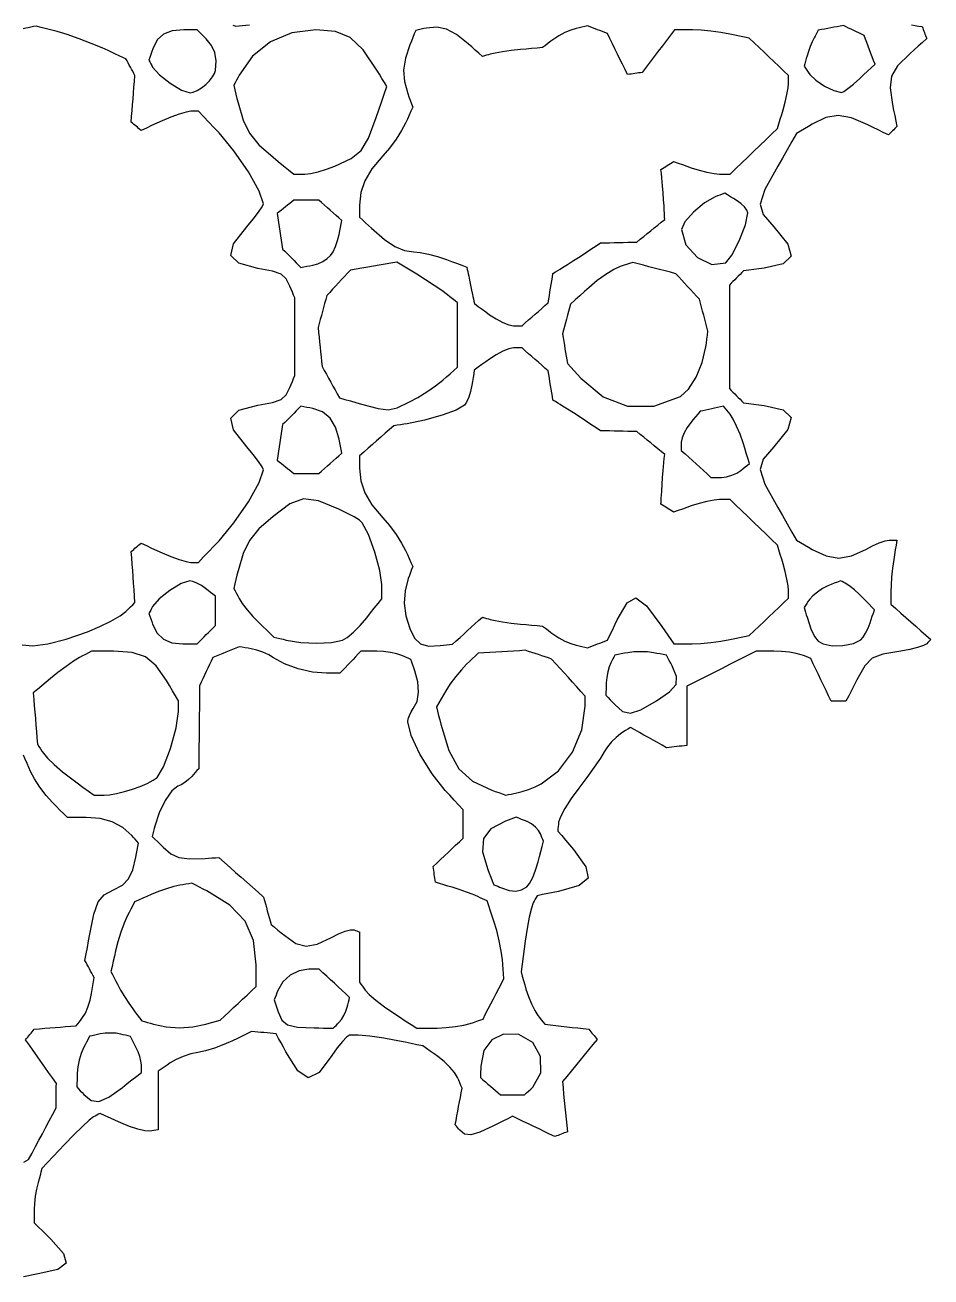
# Model space of a CAD drawing. Extents: x 0 to 409, y 0 to 428.
# Drawn here: x 213 to 408.9, y 10.2 to 281.1 of the extents above; entities that cross this region are included whole.
import ezdxf

# ---------------------------------------------------------------- set-up
doc = ezdxf.new("R2010")
doc.units = 0
doc.layers.add('Layer_1', color=7, linetype='CONTINUOUS')

msp = doc.modelspace()

# ---------------------------------------------------------------- linework, layer by layer
at = {"layer": 'Layer_1', "color": 7}
for points in [[(226.485104, 149.804144), (229.105936, 150.901768), (231.544952, 152.0934), (233.529728, 153.235336), (234.787824, 154.183864), (235.27504, 154.671088), (235.762264, 155.158312), (236.249488, 155.645544), (236.736704, 156.132768), (236.637888, 157.513976), (236.539064, 158.895184), (236.44024, 160.2764), (236.341424, 161.657608), (236.242608, 163.038816), (236.143784, 164.420024), (236.04496, 165.801232), (235.946144, 167.18244), (236.21164, 167.402792), (236.477144, 167.623144), (236.74264, 167.843496), (237.008144, 168.063848), (237.27364, 168.2842), (237.539144, 168.504552), (237.80464, 168.724896), (238.070144, 168.945248), (239.201944, 168.427096), (240.333744, 167.908944), (241.465544, 167.390784), (242.597344, 166.872632), (244.48792, 166.067872), (246.288816, 165.40884), (247.796296, 164.963552), (248.806624, 164.800008), (249.22712, 164.800008), (249.647624, 164.800008), (250.06812, 164.800008), (250.488624, 164.800008), (251.59772, 165.96556), (252.706824, 167.131112), (253.81592, 168.296672), (254.925024, 169.462224), (258.162232, 173.366968), (261.271464, 177.908824), (263.609032, 182.060432), (264.531264, 184.794448), (264.2472, 185.487208), (263.47376, 186.65604), (262.32908, 188.137704), (260.931264, 189.768984), (258.08892, 193.473928), (257.492072, 196.020024), (259.218512, 197.698064), (263.345984, 198.798856), (266.505192, 199.401936), (268.363984, 200.049984), (269.438576, 201.029408), (270.245184, 202.626608), (270.516704, 203.26996), (270.788224, 203.913304), (271.059744, 204.556656), (271.331264, 205.200008), (271.331264, 207.300008), (271.331264, 209.400008), (271.331264, 211.500008), (271.331264, 213.600008), (271.331264, 215.700008), (271.331264, 217.800008), (271.331264, 219.900008), (271.331264, 222.000008), (271.059744, 222.64336), (270.788224, 223.286712), (270.516704, 223.930056), (270.245184, 224.573408), (269.438576, 226.170608), (268.363984, 227.150032), (266.505192, 227.79808), (263.345984, 228.40116), (259.218512, 229.501952), (257.492072, 231.18), (258.088912, 233.726088), (260.931264, 237.431032), (262.32908, 239.062312), (263.473768, 240.543976), (264.2472, 241.712808), (264.531264, 242.405568), (263.609032, 245.139584), (261.271464, 249.291192), (258.162232, 253.833048), (254.925024, 257.737792), (253.81592, 258.903344), (252.706824, 260.068896), (251.59772, 261.234456), (250.488624, 262.400008), (250.06812, 262.400008), (249.647624, 262.400008), (249.22712, 262.400008), (248.806624, 262.400008), (247.796296, 262.236464), (246.288816, 261.791176), (244.48792, 261.132144), (242.597344, 260.327384), (241.465544, 259.809232), (240.333744, 259.291072), (239.201944, 258.77292), (238.070144, 258.254768), (237.801224, 258.47796), (237.532304, 258.701152), (237.263384, 258.924352), (236.994464, 259.147544), (236.72552, 259.370736), (236.456584, 259.593936), (236.18764, 259.817128), (235.918704, 260.040328), (236.02, 261.302232), (236.121304, 262.564128), (236.2226, 263.826032), (236.323904, 265.087936), (236.425184, 266.34984), (236.526464, 267.611744), (236.627744, 268.873648), (236.729024, 270.135552), (236.486144, 270.589384), (236.243264, 271.043216), (236.000384, 271.497048), (235.757504, 271.95088), (235.514624, 272.404712), (235.271744, 272.858544), (235.028864, 273.312376), (234.785984, 273.766208), (233.50128, 274.34872), (232.216584, 274.931224), (230.93188, 275.513736), (229.647184, 276.096248), (227.289824, 277.095712), (224.670016, 278.0946), (222.106952, 278.97704), (219.919824, 279.627176), (218.77268, 279.9274), (217.625544, 280.227616), (216.4784, 280.52784), (215.331264, 280.828064), (214.775464, 280.707392), (214.219664, 280.586728), (213.663864, 280.466056), (213.108064, 280.345392), (212.55228, 280.22472)], [(404.735424, 281.06848), (405.495944, 280.949344), (406.256464, 280.830208), (407.016984, 280.711072), (407.141104, 280.387624), (407.265224, 280.064176), (407.389344, 279.74072), (407.513464, 279.417272), (407.637584, 279.093824), (407.761704, 278.770376), (407.885824, 278.44692), (408.009944, 278.123472), (407.100704, 277.30796), (406.191464, 276.492448), (405.282224, 275.676928), (404.372984, 274.861416), (401.71144, 272.249432), (400.365704, 270.02924), (400.087376, 267.469792), (400.628024, 263.840024), (400.860864, 262.656496), (401.093704, 261.472968), (401.326544, 260.289432), (401.559384, 259.105904), (401.32996, 258.876472), (401.100544, 258.647032), (400.87112, 258.4176), (400.641704, 258.18816), (400.412264, 257.958728), (400.182824, 257.729296), (399.953384, 257.499856), (399.723944, 257.270424), (398.620624, 257.811544), (397.517304, 258.352656), (396.413984, 258.893776), (395.310664, 259.434888), (391.733392, 260.949608), (388.866456, 261.477696), (386.210104, 261.026064), (383.264584, 259.601624), (382.41236, 259.102192), (381.560144, 258.60276), (380.70792, 258.103328), (379.855704, 257.603896), (378.840344, 255.829592), (377.824984, 254.055296), (376.809624, 252.280992), (375.794264, 250.506688), (373.027688, 245.448672), (372.011104, 242.33448), (372.669712, 240.032616), (374.928744, 237.411576), (377.987872, 233.663384), (378.693096, 231.058568), (376.994744, 229.38304), (372.843144, 228.422752), (371.73268, 228.284008), (370.622224, 228.145272), (369.51176, 228.006528), (368.401304, 227.867784), (368.017744, 227.484232), (367.634184, 227.10068), (367.250624, 226.71712), (366.867064, 226.333568), (366.48352, 225.950016), (366.099984, 225.566472), (365.71644, 225.18292), (365.332904, 224.799368), (365.332904, 221.999368), (365.332904, 219.199368), (365.332904, 216.399368), (365.332904, 213.599368), (365.332904, 210.799368), (365.332904, 207.999368), (365.332904, 205.199368), (365.332904, 202.399368), (365.71644, 202.015816), (366.099984, 201.632264), (366.48352, 201.248704), (366.867064, 200.865152), (367.250624, 200.4816), (367.634184, 200.098048), (368.017744, 199.714488), (368.401304, 199.330936), (369.51176, 199.192192), (370.622224, 199.053456), (371.73268, 198.914712), (372.843144, 198.775968), (376.994736, 197.81568), (378.69308, 196.140168), (377.987856, 193.535352), (374.928744, 189.787144), (372.66972, 187.166096), (372.011112, 184.864232), (373.027696, 181.75004), (375.794264, 176.692032), (376.809624, 174.917728), (377.824984, 173.143424), (378.840344, 171.369128), (379.855704, 169.594824), (380.70792, 169.095392), (381.560144, 168.59596), (382.41236, 168.096528), (383.264584, 167.597096), (386.257832, 166.184248), (388.993256, 165.715096), (391.751824, 166.18992), (394.814504, 167.609016), (396.294328, 168.381832), (397.749736, 169.014704), (399.013304, 169.442312), (399.917624, 169.599368), (400.32296, 169.599368), (400.728304, 169.599368), (401.13364, 169.599368), (401.538984, 169.599368), (401.375224, 168.549368), (401.211464, 167.499368), (401.047704, 166.449368), (400.883944, 165.399368), (400.630992, 163.553344), (400.42644, 161.631824), (400.291224, 159.862112), (400.246264, 158.471544), (400.250264, 157.789592), (400.255064, 157.107632), (400.259064, 156.42568), (400.263064, 155.74372), (401.34672, 154.789728), (402.430384, 153.835728), (403.51404, 152.881736), (404.597704, 151.927736), (405.68136, 150.973736), (406.765024, 150.019744), (407.84868, 149.065744), (408.932344, 148.111744), (408.71124, 147.886592), (408.490144, 147.66144), (408.26904, 147.43628), (408.047944, 147.211128), (407.332424, 146.807456), (406.03808, 146.374104), (404.348672, 145.96308), (402.447944, 145.626376), (398.550616, 144.968888), (396.218048, 144.072376), (394.62152, 142.393696), (392.932344, 139.389696), (392.332344, 138.242112), (391.732344, 137.094536), (391.132344, 135.946952), (390.532344, 134.799368), (390.132344, 134.799368), (389.732344, 134.799368), (389.332344, 134.799368), (388.932344, 134.799368), (388.532344, 134.799368), (388.132344, 134.799368), (387.732344, 134.799368), (387.332344, 134.799368), (386.781904, 135.954488), (386.231464, 137.1096), (385.681024, 138.264712), (385.130584, 139.419832), (384.580144, 140.574944), (384.029704, 141.730064), (383.479264, 142.885176), (382.928824, 144.040296), (382.41624, 144.235176), (381.903664, 144.430064), (381.39108, 144.624944), (380.878504, 144.819832), (379.777832, 145.122512), (378.296632, 145.370376), (376.628848, 145.537856), (374.968424, 145.599376), (374.00348, 145.599376), (373.038544, 145.599376), (372.0736, 145.599376), (371.108664, 145.599376), (369.236624, 144.649376), (367.364584, 143.699376), (365.492544, 142.749376), (363.620504, 141.799376), (361.748464, 140.849376), (359.876424, 139.899376), (358.004384, 138.949376), (356.132344, 137.999376), (356.132344, 136.399376), (356.132344, 134.799376), (356.132344, 133.199376), (356.132344, 131.599376), (356.132344, 129.999376), (356.132344, 128.399376), (356.132344, 126.799376), (356.132344, 125.199376), (355.584984, 125.136336), (355.037624, 125.073296), (354.490264, 125.010256), (353.942904, 124.947216), (353.39556, 124.884176), (352.848224, 124.821136), (352.30088, 124.758096), (351.753544, 124.695056), (350.773544, 125.245936), (349.793544, 125.796808), (348.813544, 126.347688), (347.833544, 126.898568), (346.85356, 127.449448), (345.873584, 128.000328), (344.8936, 128.551208), (343.913624, 129.102088), (343.3718, 128.74708), (342.829984, 128.392072), (342.28816, 128.037064), (341.746344, 127.682056), (340.800408, 126.939216), (339.82696, 125.966368), (338.940552, 124.889736), (338.255704, 123.83552), (337.410104, 122.463128), (336.085976, 120.520168), (334.464712, 118.265168), (332.727704, 115.956648), (331.082608, 113.688448), (329.711608, 111.543232), (328.757872, 109.76276), (328.364584, 108.588784), (328.324984, 108.109912), (328.285304, 107.63104), (328.245704, 107.152168), (328.206024, 106.673296), (329.0468, 105.676168), (329.887584, 104.679048), (330.72836, 103.68192), (331.569144, 102.6848), (334.293112, 98.9612), (334.766032, 96.503672), (332.830688, 94.872688), (328.329864, 93.628752), (327.179224, 93.392768), (326.028584, 93.156784), (324.877944, 92.9208), (323.727304, 92.684816), (323.518344, 92.29436), (323.309384, 91.903912), (323.100424, 91.513456), (322.891464, 91.123008), (322.496408, 89.989472), (322.038592, 88.057648), (321.574792, 85.597976), (321.161784, 82.880904), (320.938344, 81.210824), (320.714904, 79.540752), (320.491464, 77.870672), (320.268024, 76.2006), (320.52968, 75.266008), (320.791344, 74.331408), (321.053, 73.396816), (321.314664, 72.462224), (321.840608, 70.858728), (322.498896, 69.256272), (323.205464, 67.840736), (323.876264, 66.797968), (324.254984, 66.316496), (324.633704, 65.835016), (325.012424, 65.353544), (325.391144, 64.872072), (326.580424, 64.73752), (327.769704, 64.602968), (328.958984, 64.468416), (330.148264, 64.333864), (331.337544, 64.199312), (332.526824, 64.06476), (333.716104, 63.930208), (334.905384, 63.795656), (335.13324, 63.521104), (335.361104, 63.246552), (335.58896, 62.972008), (335.816824, 62.697456), (336.04468, 62.422904), (336.272544, 62.148352), (336.5004, 61.8738), (336.728264, 61.599248), (335.78772, 60.4568), (334.847184, 59.314344), (333.90664, 58.171896), (332.966104, 57.029448), (332.025584, 55.887), (331.085064, 54.744544), (330.144544, 53.602096), (329.204024, 52.459648), (329.3402, 51.10356), (329.476384, 49.747464), (329.61256, 48.391376), (329.748744, 47.035288), (329.884944, 45.6792), (330.021144, 44.323104), (330.157344, 42.967016), (330.293544, 41.610928), (329.955544, 41.481224), (329.617544, 41.35152), (329.279544, 41.221824), (328.941544, 41.09212), (328.603544, 40.962416), (328.265544, 40.83272), (327.927544, 40.703016), (327.589544, 40.57332), (326.44132, 41.12212), (325.293104, 41.670928), (324.14488, 42.219728), (322.996664, 42.768536), (321.848424, 43.317344), (320.700184, 43.866144), (319.551944, 44.414952), (318.403704, 44.96376), (317.376424, 44.4432), (316.349144, 43.92264), (315.321864, 43.40208), (314.294584, 42.88152), (311.358656, 41.505344), (309.37688, 40.9172), (308.02604, 41.075416), (306.982904, 41.938272), (306.746584, 42.223016), (306.510264, 42.507768), (306.273944, 42.792512), (306.037624, 43.077264), (306.218904, 44.074648), (306.400184, 45.072024), (306.581464, 46.069408), (306.762744, 47.066792), (306.944024, 48.064176), (307.125304, 49.06156), (307.306584, 50.058944), (307.487864, 51.056328), (307.248184, 51.626368), (307.008504, 52.196408), (306.768824, 52.766456), (306.529144, 53.336496), (305.896824, 54.40208), (304.88384, 55.61784), (303.629816, 56.834016), (302.274344, 57.90084), (301.45032, 58.47188), (300.626304, 59.042928), (299.80228, 59.613968), (298.978264, 60.185016), (297.72252, 60.444808), (296.466784, 60.7046), (295.21104, 60.964392), (293.955304, 61.224184), (290.541384, 61.866024), (287.552184, 62.295272), (285.056304, 62.503936), (283.122344, 62.484016), (282.513224, 62.111872), (281.601264, 61.161296), (280.509848, 59.77612), (279.362344, 58.100184), (276.556192, 54.425192), (274.209808, 53.313888), (271.93852, 54.79728), (269.357624, 58.906368), (268.84452, 59.879584), (268.331424, 60.852808), (267.81832, 61.826024), (267.305224, 62.799248), (266.63936, 62.863328), (265.973504, 62.927408), (265.30764, 62.991488), (264.641784, 63.055568), (263.97592, 63.119648), (263.310064, 63.183728), (262.6442, 63.247808), (261.978344, 63.311888), (260.947584, 62.808752), (259.916824, 62.305624), (258.886064, 61.802488), (257.855304, 61.29936), (255.987592, 60.477608), (253.950136, 59.727888), (251.98916, 59.133), (250.350904, 58.77576), (248.831392, 58.437312), (247.19364, 57.893568), (245.63452, 57.219536), (244.350904, 56.490208), (243.696264, 56.046584), (243.041624, 55.60296), (242.386984, 55.159344), (241.732344, 54.71572), (241.732344, 53.126136), (241.732344, 51.536544), (241.732344, 49.94696), (241.732344, 48.357376), (241.732344, 46.767792), (241.732344, 45.1782), (241.732344, 43.588616), (241.732344, 41.999032), (241.281064, 41.934952), (240.829784, 41.870872), (240.378504, 41.806792), (239.927224, 41.742712), (238.8738, 41.804632), (237.339952, 42.162584), (235.531504, 42.757896), (233.654264, 43.53188), (232.537328, 44.04324), (231.420384, 44.554592), (230.30344, 45.065952), (229.186504, 45.577312), (228.837464, 45.390512), (228.488424, 45.20372), (228.139384, 45.01692), (227.790344, 44.830128), (226.862488, 44.127608), (225.368168, 42.76716), (223.513632, 40.944792), (221.505144, 38.856512), (220.28288, 37.549904), (219.060624, 36.243288), (217.83836, 34.93668), (216.616104, 33.630072), (216.406744, 32.876192), (216.197384, 32.12232), (215.988024, 31.36844), (215.778664, 30.614568), (215.45316, 29.220128), (215.18592, 27.652544), (215.004576, 26.103744), (214.936736, 24.765632), (214.935136, 24.057272), (214.933536, 23.348912), (214.931936, 22.64056), (214.930336, 21.9322), (215.830336, 21.048912), (216.730336, 20.165632), (217.630336, 19.282344), (218.530336, 18.399064), (221.314312, 15.25292), (221.870728, 13.169904), (220.081904, 11.822512), (215.830176, 10.883272), (212.608232, 10.198792)], [(252.045504, 268.200008), (252.834144, 268.9936), (253.500392, 269.82376), (253.974056, 270.59204), (254.184944, 271.200008), (254.27244, 273.328976), (253.98548, 275.109848), (253.29392, 276.644888), (252.167584, 278.036368), (251.67668, 278.52728), (251.185784, 279.018192), (250.69488, 279.509096), (250.203984, 280.000008), (249.481744, 280.000008), (248.759504, 280.000008), (248.037264, 280.000008), (247.315024, 280.000008), (244.781296, 279.785592), (242.909064, 279.089736), (241.568432, 277.833496), (240.629504, 275.93796), (240.411984, 275.314008), (240.194464, 274.690048), (239.976944, 274.066096), (239.759424, 273.442136), (239.96088, 273.065688), (240.162344, 272.68924), (240.3638, 272.312784), (240.565264, 271.936336), (242.015184, 270.258888), (244.33432, 268.44604), (246.795696, 266.994256), (248.672304, 266.400008), (249.362232, 266.54204), (250.228192, 266.92876), (251.159512, 267.501104), (252.045504, 268.200008)], [(257.91552, 281.058552), (258.531344, 280.77996), (259.27196, 280.862296), (260.012584, 280.944624), (260.7532, 281.02696), (261.493824, 281.109288)], [(279.982944, 250.534272), (283.477544, 252.150336), (285.657456, 253.884912), (287.229016, 256.570136), (288.898544, 261.03816), (289.480624, 262.717376), (290.062704, 264.396584), (290.644784, 266.0758), (291.226864, 267.755016), (290.69352, 268.63564), (290.160184, 269.516264), (289.62684, 270.396896), (289.093504, 271.27752), (286.1042, 275.6958), (283.310112, 278.354664), (280.102832, 279.655584), (275.873904, 280.000008), (270.673304, 279.339688), (266.059312, 277.423464), (262.19684, 274.34844), (259.250784, 270.211744), (258.963664, 269.66468), (258.676544, 269.117616), (258.389424, 268.570552), (258.102304, 268.023488), (258.33512, 267.070552), (258.567944, 266.117616), (258.80076, 265.16468), (259.033584, 264.211744), (260.130184, 260.479456), (261.523464, 257.637536), (263.5636, 255.141552), (266.600784, 252.44704), (267.720064, 251.53528), (268.839344, 250.623528), (269.958624, 249.711768), (271.077904, 248.800008), (271.67248, 248.800008), (272.267064, 248.800008), (272.86164, 248.800008), (273.456224, 248.800008), (274.707056, 248.936848), (276.354544, 249.30944), (278.184552, 249.860872), (279.982944, 250.534248), (279.982944, 250.534256), (279.982944, 250.534264), (279.982944, 250.534264), (279.982944, 250.534272)], [(323.307824, 218.48676), (324.01588, 219.108448), (324.723944, 219.730136), (325.432, 220.351824), (326.140064, 220.973512), (326.26668, 221.765384), (326.393304, 222.557248), (326.51992, 223.34912), (326.646544, 224.140992), (326.773184, 224.932864), (326.899824, 225.724736), (327.026464, 226.516608), (327.153104, 227.30848), (327.67536, 227.626952), (328.197624, 227.945416), (328.71988, 228.263888), (329.242144, 228.58236), (330.295552, 229.23712), (331.619456, 230.078176), (333.044568, 230.997152), (334.401584, 231.885656), (335.16916, 232.393008), (335.936744, 232.90036), (336.70432, 233.40772), (337.471904, 233.915072), (338.450048, 233.937232), (339.428184, 233.959392), (340.40632, 233.981552), (341.384464, 234.003712), (342.362608, 234.025872), (343.340744, 234.048032), (344.318888, 234.070192), (345.297024, 234.092352), (346.051304, 234.707024), (346.805584, 235.321696), (347.559864, 235.936376), (348.314144, 236.551048), (349.068424, 237.16572), (349.822704, 237.780392), (350.576984, 238.395064), (351.331264, 239.009736), (351.308944, 239.483496), (351.286624, 239.957256), (351.264304, 240.431024), (351.241984, 240.904784), (351.182944, 241.915872), (351.087776, 243.267952), (350.969728, 244.784384), (350.842, 246.288504), (350.76432, 247.160672), (350.68664, 248.03284), (350.60896, 248.905016), (350.53128, 249.777184), (350.87172, 249.99796), (351.21216, 250.218736), (351.5526, 250.439512), (351.89304, 250.660288), (352.23348, 250.881064), (352.57392, 251.10184), (352.91436, 251.322624), (353.2548, 251.5434), (354.21436, 251.199464), (355.17392, 250.855528), (356.13348, 250.511592), (357.09304, 250.167656), (358.762376, 249.633792), (360.470336, 249.197192), (362.016512, 248.90288), (363.20048, 248.795864), (363.7678, 248.796664), (364.33512, 248.797464), (364.90244, 248.798264), (365.46976, 248.799064), (366.754784, 250.033), (368.0398, 251.266944), (369.324816, 252.50088), (370.60984, 253.734824), (371.894864, 254.96876), (373.17988, 256.202704), (374.464904, 257.43664), (375.74992, 258.670584), (376.047576, 259.672944), (376.34524, 260.675304), (376.642896, 261.677664), (376.94056, 262.680024), (377.402888, 264.373992), (377.781504, 266.022416), (378.03732, 267.43668), (378.13128, 268.428176), (378.13128, 268.862864), (378.13128, 269.297552), (378.13128, 269.732248), (378.13128, 270.166936), (377.069416, 271.171192), (376.00756, 272.175448), (374.945704, 273.179712), (373.88384, 274.183968), (372.821976, 275.188224), (371.76012, 276.19248), (370.698264, 277.196736), (369.6364, 278.200992), (368.588416, 278.425744), (367.54044, 278.650496), (366.492456, 278.875256), (365.44448, 279.100008), (363.508752, 279.44908), (361.337072, 279.734936), (359.195072, 279.928088), (357.3484, 279.999048), (356.372376, 279.999048), (355.39636, 279.999048), (354.420344, 279.999048), (353.44432, 279.999048), (352.57148, 278.849048), (351.69864, 277.699048), (350.8258, 276.549048), (349.95296, 275.399048), (349.080104, 274.249048), (348.20724, 273.099048), (347.334384, 271.949048), (346.46152, 270.799048), (346.0658, 270.741128), (345.67008, 270.683208), (345.27436, 270.625288), (344.87864, 270.567368), (344.482904, 270.509448), (344.08716, 270.451528), (343.691416, 270.393608), (343.29568, 270.335688), (342.749816, 271.448696), (342.20396, 272.561704), (341.658096, 273.67472), (341.11224, 274.787728), (340.56636, 275.900736), (340.02048, 277.013744), (339.4746, 278.126752), (338.92872, 279.23976), (338.394296, 279.442952), (337.85988, 279.646144), (337.325456, 279.849336), (336.79104, 280.052528), (336.2566, 280.25572), (335.72216, 280.458904), (335.18772, 280.662096), (334.65328, 280.865288), (334.040016, 280.730592), (333.42676, 280.595896), (332.813496, 280.461208), (332.20024, 280.326512), (331.057784, 279.975848), (329.760464, 279.419336), (328.467784, 278.733488), (327.33928, 277.994824), (326.73728, 277.5466), (326.13528, 277.098368), (325.53328, 276.650144), (324.93128, 276.20192), (323.73128, 276.085928), (322.53128, 275.969936), (321.33128, 275.853944), (320.13128, 275.737952), (318.131952, 275.517616), (316.23656, 275.260672), (314.658984, 274.999056), (313.61312, 274.764704), (313.1836, 274.637384), (312.75408, 274.510064), (312.32456, 274.382744), (311.89504, 274.255424), (311.12456, 274.946856), (310.35408, 275.638296), (309.5836, 276.329728), (308.81312, 277.021168), (306.32216, 279.018528), (304.131312, 280.194776), (302.02324, 280.63144), (299.78064, 280.410048), (299.20196, 280.282952), (298.62328, 280.155856), (298.0446, 280.02876), (297.46592, 279.901664), (297.15264, 279.118664), (296.83936, 278.335664), (296.52608, 277.552672), (296.2128, 276.769672), (295.252408, 273.875104), (294.858552, 271.289616), (295.022136, 268.8136), (295.73408, 266.247464), (296.005, 265.509528), (296.27592, 264.771592), (296.54684, 264.033656), (296.81776, 263.29572), (296.43456, 262.433656), (296.05136, 261.571592), (295.66816, 260.709528), (295.28496, 259.847464), (294.423976, 258.221472), (293.212808, 256.343328), (291.812296, 254.445568), (290.38328, 252.760728), (288.013072, 249.93068), (286.452088, 247.36116), (285.593712, 244.827264), (285.33128, 242.104064), (285.33128, 241.456312), (285.33128, 240.808568), (285.33128, 240.160816), (285.33128, 239.513072), (285.98128, 238.904064), (286.63128, 238.295056), (287.28128, 237.686048), (287.93128, 237.07704), (290.68404, 234.674736), (292.981552, 233.107984), (295.040912, 232.25632), (297.0792, 231.999208), (298.435112, 231.868448), (300.210864, 231.512424), (302.176056, 230.985504), (304.10032, 230.342064), (305.2076, 229.927776), (306.31488, 229.513488), (307.42216, 229.099208), (308.52944, 228.68492), (308.629664, 228.199208), (308.72988, 227.713488), (308.830104, 227.227776), (308.93032, 226.742064), (309.118896, 225.829296), (309.335992, 224.780264), (309.554752, 223.724576), (309.74832, 222.791848), (309.8526, 222.290008), (309.95688, 221.788168), (310.06116, 221.286328), (310.16544, 220.784488), (310.991184, 220.186328), (311.81692, 219.588168), (312.642664, 218.990008), (313.4684, 218.391848), (314.896992, 217.462832), (316.345144, 216.702048), (317.64368, 216.188), (318.62344, 215.999208), (319.08648, 215.999208), (319.54952, 215.999208), (320.01256, 215.999208), (320.4756, 215.999208), (321.183664, 216.620896), (321.89172, 217.242584), (322.599776, 217.864272), (323.307824, 218.48676)], [(393.510864, 269.494688), (394.34028, 270.26836), (395.169704, 271.042032), (395.999128, 271.815704), (396.828544, 272.589376), (396.533544, 273.365704), (396.238544, 274.142032), (395.943544, 274.91836), (395.648544, 275.694688), (395.353544, 276.471016), (395.058544, 277.247344), (394.763544, 278.02368), (394.468544, 278.800008), (393.909368, 279.069072), (393.350184, 279.338136), (392.791, 279.607208), (392.231824, 279.876272), (391.672648, 280.145344), (391.113464, 280.414408), (390.554288, 280.683472), (389.995104, 280.952544), (389.314544, 280.824872), (388.633984, 280.6972), (387.953424, 280.56952), (387.272864, 280.441848), (386.592328, 280.314176), (385.911784, 280.186504), (385.231248, 280.058824), (384.550704, 279.931152), (384.326304, 279.51188), (384.101904, 279.092616), (383.877504, 278.673344), (383.653104, 278.254072), (383.254424, 277.427816), (382.832336, 276.417872), (382.437168, 275.352064), (382.119264, 274.358224), (381.960184, 273.803536), (381.801104, 273.24884), (381.642024, 272.694152), (381.482944, 272.139456), (381.789648, 271.701584), (382.096344, 271.263712), (382.403048, 270.825832), (382.709744, 270.38796), (383.991992, 269.129528), (385.887768, 267.862216), (387.907648, 266.868616), (389.562224, 266.43132), (390.069008, 266.66336), (390.982416, 267.31828), (392.172888, 268.29556), (393.510864, 269.494688)], [(364.525104, 229.596736), (365.878264, 231.268032), (367.463472, 234.384344), (368.781032, 237.818112), (369.331264, 240.441776), (369.133192, 241.02108), (368.593888, 241.724808), (367.795704, 242.464096), (366.821024, 243.150072), (366.193488, 243.531704), (365.565944, 243.913336), (364.938408, 244.294976), (364.310864, 244.676608), (363.788408, 244.479768), (363.265944, 244.28292), (362.743488, 244.08608), (362.221024, 243.88924), (359.937832, 242.581784), (357.559216, 240.581824), (355.6898, 238.474032), (354.934224, 236.843072), (355.93688, 233.500752), (358.3988, 230.779048), (361.52616, 229.277776), (364.525104, 229.596736)], [(279.037024, 231.174664), (279.58856, 232.021648), (280.125024, 233.167328), (280.585048, 234.461456), (280.907264, 235.75376), (281.0484, 236.506072), (281.189544, 237.258392), (281.33068, 238.010712), (281.471824, 238.763024), (280.851104, 239.317648), (280.230384, 239.872272), (279.609664, 240.426896), (278.988944, 240.98152), (278.3682, 241.536144), (277.747464, 242.09076), (277.12672, 242.645384), (276.505984, 243.200008), (275.831304, 243.200008), (275.156624, 243.200008), (274.481944, 243.200008), (273.807264, 243.200008), (273.13256, 243.200008), (272.457864, 243.200008), (271.78316, 243.200008), (271.108464, 243.200008), (270.65828, 242.835472), (270.208104, 242.470936), (269.75792, 242.1064), (269.307744, 241.741864), (268.85756, 241.377328), (268.407384, 241.012784), (267.9572, 240.648248), (267.507024, 240.283712), (267.651064, 239.323136), (267.795104, 238.36256), (267.939144, 237.401992), (268.083184, 236.441416), (268.22724, 235.48084), (268.371304, 234.520264), (268.51536, 233.559696), (268.659424, 232.59912), (269.15664, 232.10188), (269.653864, 231.604648), (270.15108, 231.107408), (270.648304, 230.610168), (271.145544, 230.112936), (271.642784, 229.615696), (272.140024, 229.118456), (272.637264, 228.621224), (273.274, 228.744176), (273.910744, 228.86712), (274.54748, 228.990072), (275.184224, 229.113024), (276.276216, 229.427856), (277.366616, 229.921496), (278.329016, 230.52632), (279.037024, 231.174664)], [(296.131264, 199.5078), (297.936888, 200.464104), (299.896264, 201.669144), (301.773136, 202.968696), (303.331264, 204.208496), (304.131264, 204.910632), (304.931264, 205.61276), (305.731264, 206.314896), (306.531264, 207.017032), (306.531264, 208.758864), (306.531264, 210.500696), (306.531264, 212.24252), (306.531264, 213.984352), (306.531264, 215.726184), (306.531264, 217.468008), (306.531264, 219.20984), (306.531264, 220.951672), (305.980064, 221.391184), (305.428864, 221.830696), (304.877664, 222.270208), (304.326464, 222.70972), (303.124792, 223.601784), (301.482784, 224.731056), (299.616496, 225.95276), (297.741984, 227.122112), (296.647088, 227.785696), (295.552184, 228.44928), (294.457288, 229.112864), (293.362384, 229.776448), (292.108488, 229.559104), (290.854584, 229.341768), (289.600688, 229.124424), (288.346784, 228.907088), (287.092904, 228.689744), (285.839024, 228.4724), (284.585144, 228.255064), (283.331264, 228.03772), (282.693288, 227.34908), (282.055304, 226.660432), (281.417328, 225.971792), (280.779344, 225.283152), (280.141384, 224.594504), (279.503424, 223.905864), (278.865464, 223.217216), (278.227504, 222.528576), (277.993448, 221.662504), (277.759384, 220.796432), (277.525328, 219.93036), (277.291264, 219.064288), (277.057208, 218.198216), (276.823144, 217.332144), (276.589088, 216.46608), (276.355024, 215.600008), (276.462728, 214.548816), (276.570424, 213.497624), (276.678128, 212.446432), (276.785824, 211.39524), (276.893528, 210.344048), (277.001224, 209.292856), (277.108928, 208.241664), (277.216624, 207.190472), (277.684848, 206.341688), (278.153064, 205.492912), (278.62128, 204.644128), (279.089504, 203.795344), (279.557704, 202.94656), (280.025904, 202.097776), (280.494104, 201.249), (280.962304, 200.400216), (282.158424, 200.066192), (283.354544, 199.732168), (284.550664, 199.398152), (285.746784, 199.064128), (289.33192, 198.094784), (291.524144, 197.814264), (293.423808, 198.2696), (296.131264, 199.5078)], [(354.728624, 200.682592), (356.468424, 202.260608), (358.110424, 204.857288), (359.43652, 208.0474), (360.228624, 211.405728), (360.345504, 212.258432), (360.462384, 213.111144), (360.579264, 213.963848), (360.696144, 214.81656), (360.46348, 215.68056), (360.230824, 216.544568), (359.99816, 217.408568), (359.765504, 218.272568), (359.532864, 219.136568), (359.300224, 220.000568), (359.067584, 220.864576), (358.834944, 221.728576), (358.196984, 222.420496), (357.559024, 223.112408), (356.921064, 223.80432), (356.283104, 224.49624), (355.645144, 225.18816), (355.007184, 225.88008), (354.369224, 226.571992), (353.731264, 227.263912), (352.565568, 227.566256), (351.399864, 227.8686), (350.23416, 228.170952), (349.068464, 228.473296), (347.902784, 228.77564), (346.737104, 229.077984), (345.571424, 229.380328), (344.405744, 229.682672), (343.728344, 229.459112), (343.050944, 229.235552), (342.373544, 229.011992), (341.696144, 228.788432), (340.3274, 228.156496), (338.603592, 227.096928), (336.745344, 225.757472), (334.973264, 224.285864), (333.969928, 223.383784), (332.966584, 222.481696), (331.963248, 221.579616), (330.959904, 220.677536), (330.742544, 219.87032), (330.525184, 219.063104), (330.307824, 218.255888), (330.090464, 217.448672), (329.873104, 216.641456), (329.655744, 215.83424), (329.438384, 215.027024), (329.221024, 214.219808), (329.356304, 213.419112), (329.491584, 212.618408), (329.626864, 211.817704), (329.762144, 211.017008), (329.897424, 210.216304), (330.032704, 209.415608), (330.167984, 208.614904), (330.303264, 207.8142), (331.01672, 207.02448), (331.730184, 206.23476), (332.44364, 205.445032), (333.157104, 204.655312), (338.001736, 200.6112), (343.319224, 198.581288), (348.948528, 198.595208), (354.728624, 200.682592)], [(308.670864, 150.030976), (309.476904, 150.759176), (310.282944, 151.487384), (311.088984, 152.215584), (311.895024, 152.943792), (312.324544, 152.816472), (312.754064, 152.689152), (313.183584, 152.561832), (313.613104, 152.434512), (314.658968, 152.20016), (316.236544, 151.938536), (318.131936, 151.6816), (320.131264, 151.461264), (321.331264, 151.345272), (322.531264, 151.22928), (323.731264, 151.113288), (324.931264, 150.997296), (325.533264, 150.549072), (326.135264, 150.10084), (326.737264, 149.652616), (327.339264, 149.204392), (328.467768, 148.465728), (329.760448, 147.77988), (331.057768, 147.223368), (332.200224, 146.872704), (332.81348, 146.738008), (333.426744, 146.603312), (334.04, 146.468624), (334.653264, 146.333928), (335.187704, 146.53712), (335.722144, 146.740304), (336.256584, 146.943496), (336.791024, 147.146688), (337.32544, 147.34988), (337.859864, 147.553072), (338.39428, 147.756264), (338.928704, 147.959456), (339.467424, 149.057856), (340.006144, 150.156264), (340.544864, 151.254664), (341.083584, 152.353072), (343.194056, 156.041456), (345.075256, 157.098896), (347.368408, 155.431704), (350.714704, 150.946248), (351.360584, 150.009688), (352.006464, 149.073128), (352.652344, 148.136568), (353.298224, 147.200008), (354.292504, 147.200008), (355.286784, 147.200008), (356.281064, 147.200008), (357.275344, 147.200008), (359.150368, 147.270968), (361.315592, 147.46412), (363.502976, 147.749976), (365.444464, 148.099048), (366.492448, 148.3238), (367.540424, 148.54856), (368.588408, 148.773312), (369.636384, 148.998064), (370.698248, 150.00232), (371.760104, 151.006576), (372.821968, 152.010832), (373.883824, 153.015088), (374.945688, 154.019344), (376.007544, 155.023608), (377.069408, 156.027864), (378.131264, 157.03212), (378.131264, 157.466808), (378.131264, 157.901504), (378.131264, 158.336192), (378.131264, 158.77088), (378.037304, 159.762376), (377.781488, 161.176648), (377.402872, 162.82508), (376.940544, 164.519072), (376.642888, 165.521432), (376.345224, 166.523792), (376.047568, 167.526152), (375.749904, 168.528512), (374.464888, 169.762456), (373.179864, 170.996392), (371.894848, 172.230336), (370.609824, 173.464272), (369.324808, 174.698216), (368.039784, 175.932152), (366.754768, 177.166096), (365.469744, 178.400032), (364.902424, 178.400832), (364.335104, 178.401632), (363.767784, 178.402432), (363.200464, 178.403232), (362.016496, 178.296304), (360.470328, 178.001984), (358.76236, 177.565336), (357.093024, 177.03144), (356.133464, 176.687504), (355.173904, 176.343568), (354.214344, 175.999632), (353.254784, 175.655696), (352.914344, 175.873984), (352.573904, 176.09228), (352.233464, 176.310568), (351.893024, 176.528856), (351.552584, 176.747144), (351.212144, 176.96544), (350.871704, 177.183728), (350.531264, 177.402016), (350.553584, 177.876672), (350.575904, 178.351328), (350.598224, 178.825984), (350.620544, 179.30064), (350.679584, 180.312704), (350.774752, 181.664784), (350.8928, 183.18028), (351.020528, 184.682608), (351.098208, 185.55344), (351.175888, 186.424272), (351.253568, 187.295112), (351.331248, 188.165944), (350.576968, 188.783544), (349.822688, 189.401144), (349.068408, 190.018744), (348.314128, 190.636344), (347.559848, 191.253944), (346.805568, 191.871544), (346.051288, 192.489144), (345.297008, 193.106744), (344.318872, 193.128904), (343.340728, 193.151064), (342.362592, 193.173224), (341.384448, 193.195384), (340.406312, 193.217544), (339.428168, 193.239704), (338.450032, 193.261864), (337.471888, 193.284024), (336.704312, 193.791376), (335.936728, 194.298728), (335.169152, 194.806088), (334.401568, 195.31344), (333.044552, 196.201944), (331.61944, 197.12092), (330.295536, 197.961976), (329.242128, 198.616736), (328.719872, 198.935208), (328.197608, 199.253672), (327.675352, 199.572144), (327.153088, 199.890616), (327.026448, 200.682488), (326.899808, 201.47436), (326.773168, 202.266232), (326.646528, 203.058104), (326.519912, 203.849976), (326.393288, 204.64184), (326.266672, 205.433712), (326.140048, 206.225584), (325.431992, 206.847272), (324.723928, 207.46896), (324.015872, 208.090648), (323.307808, 208.712336), (322.599752, 209.334024), (321.891688, 209.955712), (321.183632, 210.5774), (320.475568, 211.199088), (320.012528, 211.199088), (319.549488, 211.199088), (319.086448, 211.199088), (318.623408, 211.199088), (317.643072, 211.009872), (316.34296, 210.494696), (314.892472, 209.732232), (313.461008, 208.80116), (312.633448, 208.20168), (311.805888, 207.602192), (310.978328, 207.002712), (310.150768, 206.403232), (310.020608, 205.589288), (309.890448, 204.775352), (309.760288, 203.961408), (309.630128, 203.147472), (309.340184, 201.795504), (308.93556, 200.521168), (308.46984, 199.467816), (307.996608, 198.778792), (306.235088, 197.759312), (303.15924, 196.620256), (299.40844, 195.566976), (295.622048, 194.804776), (294.894752, 194.693744), (294.167448, 194.582712), (293.440144, 194.471688), (292.712848, 194.360656), (291.790144, 193.548464), (290.867448, 192.736264), (289.944752, 191.924072), (289.022048, 191.11188), (288.099344, 190.299688), (287.176648, 189.487496), (286.253944, 188.675304), (285.331248, 187.863112), (285.331248, 187.193128), (285.331248, 186.523144), (285.331248, 185.85316), (285.331248, 185.183176), (285.590456, 182.411616), (286.443464, 179.857168), (288.003368, 177.27932), (290.383248, 174.437568), (291.812264, 172.75272), (293.212776, 170.854968), (294.423944, 168.976824), (295.284928, 167.350832), (295.668128, 166.488768), (296.051328, 165.626704), (296.434528, 164.76464), (296.817728, 163.902576), (296.581904, 163.25044), (296.346088, 162.598304), (296.110264, 161.946168), (295.874448, 161.294032), (295.169536, 158.62832), (294.98816, 155.955224), (295.331288, 153.243208), (296.199888, 150.460712), (297.245072, 148.368096), (298.498496, 147.169928), (300.249872, 146.705952), (302.788928, 146.815896), (303.453368, 146.891256), (304.117808, 146.966616), (304.782248, 147.041976), (305.446688, 147.117336), (306.252728, 147.845544), (307.058768, 148.573744), (307.864808, 149.301952), (308.670848, 150.03016), (308.670848, 150.030152), (308.670848, 150.030136), (308.670848, 150.030128), (308.670864, 150.030976)], [(278.988944, 186.218496), (279.609664, 186.77312), (280.230384, 187.327744), (280.851104, 187.882368), (281.471824, 188.436992), (281.33068, 189.189304), (281.189544, 189.941624), (281.0484, 190.693936), (280.907264, 191.446256), (280.148272, 194.047184), (278.956392, 196.003608), (277.309184, 197.341544), (275.184224, 198.086992), (274.54748, 198.209944), (273.910744, 198.332888), (273.274, 198.45584), (272.637264, 198.578792), (272.140024, 198.081552), (271.642784, 197.58432), (271.145544, 197.08708), (270.648304, 196.589848), (270.15108, 196.092608), (269.653864, 195.595368), (269.15664, 195.098136), (268.659424, 194.600896), (268.51536, 193.64032), (268.371304, 192.679744), (268.22724, 191.719176), (268.083184, 190.7586), (267.939144, 189.798024), (267.795104, 188.837448), (267.651064, 187.87688), (267.507024, 186.916304), (267.9572, 186.551768), (268.407384, 186.187224), (268.85756, 185.822688), (269.307744, 185.458152), (269.75792, 185.093616), (270.208104, 184.72908), (270.65828, 184.364544), (271.108464, 184.000008), (271.78316, 184.000008), (272.457864, 184.000008), (273.13256, 184.000008), (273.807264, 184.000008), (274.481944, 184.000008), (275.156624, 184.000008), (275.831304, 184.000008), (276.505984, 184.000008), (277.12672, 184.554632), (277.747464, 185.109256), (278.3682, 185.663872), (278.988944, 186.218496)], [(367.817424, 184.708928), (368.283288, 185.08616), (368.749144, 185.463384), (369.215, 185.840616), (369.680864, 186.217848), (369.331864, 187.325008), (368.982864, 188.43216), (368.633864, 189.539312), (368.284864, 190.646472), (367.63036, 192.50488), (366.880312, 194.291128), (366.12728, 195.802152), (365.463824, 196.834896), (365.107584, 197.274848), (364.751344, 197.7148), (364.395104, 198.154744), (364.038864, 198.594696), (363.405808, 198.455656), (362.772744, 198.316616), (362.13968, 198.177576), (361.506624, 198.038536), (360.873584, 197.899496), (360.240544, 197.760456), (359.607504, 197.621416), (358.974464, 197.482376), (358.469064, 196.881736), (357.963664, 196.281096), (357.458264, 195.680456), (356.952864, 195.079816), (356.167896, 194.00132), (355.525096, 192.84088), (355.090776, 191.73788), (354.931264, 190.83172), (354.931264, 190.370336), (354.931264, 189.908952), (354.931264, 189.447568), (354.931264, 188.986184), (355.731824, 188.262912), (356.532384, 187.53964), (357.332944, 186.816368), (358.133504, 186.093096), (358.93408, 185.369824), (359.734664, 184.646552), (360.53524, 183.92328), (361.335824, 183.200008), (361.913104, 183.200008), (362.490384, 183.200008), (363.067664, 183.200008), (363.644944, 183.200008), (364.68852, 183.319072), (365.823072, 183.643256), (366.911688, 184.123048), (367.817424, 184.708928)], [(281.630144, 147.961616), (282.664304, 148.581648), (283.999264, 149.706864), (285.46268, 151.177416), (286.882224, 152.833448), (287.69448, 153.861008), (288.506744, 154.888568), (289.319, 155.916128), (290.131264, 156.943688), (290.131264, 157.707928), (290.131264, 158.472168), (290.131264, 159.236416), (290.131264, 160.000656), (289.693376, 163.02676), (288.612008, 167.001528), (287.235584, 170.820136), (285.912544, 173.377752), (285.285816, 173.912712), (284.126688, 174.646512), (282.600496, 175.482472), (280.872624, 176.323928), (276.443744, 178.11312), (273.21836, 178.516992), (270.252152, 177.431592), (266.600784, 174.752976), (263.563608, 172.058464), (261.523472, 169.562472), (260.130184, 166.72056), (259.033584, 162.988272), (258.80076, 162.035336), (258.567944, 161.0824), (258.33512, 160.129464), (258.102304, 159.176528), (258.389424, 158.629464), (258.676544, 158.0824), (258.963664, 157.535336), (259.250784, 156.988272), (259.948208, 155.8952), (260.998, 154.536648), (262.257952, 153.085648), (263.585824, 151.715216), (264.382464, 150.944016), (265.179104, 150.172816), (265.975744, 149.401624), (266.772384, 148.630424), (267.442248, 148.472096), (268.112104, 148.31376), (268.78196, 148.155432), (269.451824, 147.997104), (272.644008, 147.484184), (276.102824, 147.306224), (279.28072, 147.464832), (281.630144, 147.961584), (281.630144, 147.961592), (281.630144, 147.9616), (281.630144, 147.961608), (281.630144, 147.961616)], [(252.167584, 149.163672), (252.658504, 149.654576), (253.149424, 150.145488), (253.640344, 150.636392), (254.131264, 151.127304), (254.131264, 151.92188), (254.131264, 152.716456), (254.131264, 153.511032), (254.131264, 154.305608), (254.131264, 155.100184), (254.131264, 155.894752), (254.131264, 156.689328), (254.131264, 157.483904), (253.604288, 157.898416), (253.077304, 158.312936), (252.550328, 158.727448), (252.023344, 159.141968), (251.1018, 159.785752), (250.150888, 160.312952), (249.282616, 160.669176), (248.609024, 160.800008), (246.756184, 160.20012), (244.308472, 158.736728), (241.996552, 156.914256), (240.551104, 155.23712), (240.34608, 154.854032), (240.141064, 154.470944), (239.936048, 154.087856), (239.731024, 153.704768), (239.940048, 153.141672), (240.149064, 152.578576), (240.35808, 152.01548), (240.567104, 151.452384), (241.566608, 149.480928), (242.915944, 148.1644), (244.7292, 147.428768), (247.120464, 147.200008), (247.891344, 147.200008), (248.662224, 147.200008), (249.433104, 147.200008), (250.203984, 147.200008), (250.694888, 147.69092), (251.185784, 148.181824), (251.676688, 148.672736), (252.167584, 149.163648), (252.167584, 149.163656), (252.167584, 149.163656), (252.167584, 149.163664), (252.167584, 149.163672)], [(393.761664, 148.025288), (394.257024, 148.597048), (394.801704, 149.486512), (395.329648, 150.572048), (395.774784, 151.732032), (396.006144, 152.43304), (396.237504, 153.134048), (396.468864, 153.835064), (396.700224, 154.536072), (396.129104, 155.136272), (395.557984, 155.73648), (394.986864, 156.33668), (394.415744, 156.936888), (393.41968, 157.928224), (392.396416, 158.852632), (391.466256, 159.60676), (390.749504, 160.087224), (390.404064, 160.2746), (390.058624, 160.461984), (389.713184, 160.64936), (389.367744, 160.836744), (388.68932, 160.55328), (388.010904, 160.269816), (387.33248, 159.986352), (386.654064, 159.702888), (385.503416, 159.124208), (384.376552, 158.386784), (383.402824, 157.585392), (382.711584, 156.814792), (382.404424, 156.376232), (382.097264, 155.937672), (381.790104, 155.49912), (381.482944, 155.06056), (381.643144, 154.527992), (381.803344, 153.995416), (381.963544, 153.462848), (382.123744, 152.93028), (382.951088, 150.418504), (383.709384, 148.788176), (384.554552, 147.78296), (385.642544, 147.14652), (387.557512, 146.74236), (389.900104, 146.79212), (392.143688, 147.23876), (393.761664, 148.025288)], [(212.311184, 146.93832), (214.655032, 146.748352), (217.877272, 147.178552), (221.859944, 148.205096), (226.485104, 149.804144)], [(309.284064, 65.04516), (309.972264, 65.283872), (310.660464, 65.522584), (311.348664, 65.761296), (312.036864, 66.000008), (312.602664, 67.100008), (313.168464, 68.200008), (313.734264, 69.300008), (314.300064, 70.400008), (314.865864, 71.500008), (315.431664, 72.600008), (315.997464, 73.700008), (316.563264, 74.800008), (316.476504, 75.800008), (316.389744, 76.800008), (316.302984, 77.800008), (316.216224, 78.800008), (315.96556, 80.698832), (315.539616, 82.91196), (314.997976, 85.164384), (314.400224, 87.181112), (314.032984, 88.276392), (313.665744, 89.371664), (313.298504, 90.466944), (312.931264, 91.562224), (312.431264, 91.794512), (311.931264, 92.0268), (311.431264, 92.259096), (310.931264, 92.491384), (309.87064, 92.938144), (308.461264, 93.467712), (306.886888, 94.01384), (305.331264, 94.51028), (304.431264, 94.782712), (303.531264, 95.055144), (302.631264, 95.327576), (301.731264, 95.600008), (301.670864, 96.02328), (301.610464, 96.446552), (301.550064, 96.869824), (301.489664, 97.293096), (301.429264, 97.716368), (301.368864, 98.139632), (301.308464, 98.562904), (301.248064, 98.986176), (302.058464, 99.75412), (302.868864, 100.522056), (303.679264, 101.289992), (304.489664, 102.057936), (305.30008, 102.825872), (306.110504, 103.593816), (306.92092, 104.361752), (307.731344, 105.129696), (307.731344, 105.900456), (307.731344, 106.671224), (307.731344, 107.441984), (307.731344, 108.212744), (307.731344, 108.983504), (307.731344, 109.754264), (307.731344, 110.525024), (307.731344, 111.295784), (306.761384, 112.333808), (305.791424, 113.37184), (304.821464, 114.409864), (303.851504, 115.447896), (301.011288, 119.060352), (298.390392, 123.335536), (296.476376, 127.379104), (295.756784, 130.29668), (295.859176, 130.925272), (296.119632, 131.67332), (296.498664, 132.447112), (296.956784, 133.152912), (297.756712, 134.73544), (298.081384, 136.687408), (297.927432, 138.926488), (297.291504, 141.37036), (297.081544, 141.97264), (296.871584, 142.574912), (296.661624, 143.177192), (296.451664, 143.779472), (295.9522, 144.00704), (295.452744, 144.2346), (294.95328, 144.462168), (294.453824, 144.689736), (293.408824, 145.043176), (292.040392, 145.332616), (290.526056, 145.528184), (289.043344, 145.600024), (288.19016, 145.600024), (287.336984, 145.600024), (286.4838, 145.600024), (285.630624, 145.600024), (285.0558, 145.000024), (284.480984, 144.400024), (283.90616, 143.800024), (283.331344, 143.200024), (282.756504, 142.600024), (282.181664, 142.000024), (281.606824, 141.400024), (281.031984, 140.800024), (280.3194, 140.800824), (279.606824, 140.802424), (278.89424, 140.803224), (278.181664, 140.804024), (275.143496, 141.061704), (272.014712, 141.764328), (269.108728, 142.820648), (266.738944, 144.139416), (265.678904, 144.778344), (264.413384, 145.366064), (263.10112, 145.83736), (261.900864, 146.127016), (261.23944, 146.234352), (260.578024, 146.34168), (259.9166, 146.449016), (259.255184, 146.556352), (258.54916, 146.26136), (257.843144, 145.96636), (257.13712, 145.671368), (256.431104, 145.376376), (255.72508, 145.081384), (255.019064, 144.786384), (254.31304, 144.491392), (253.607024, 144.1964), (253.246784, 143.437256), (252.886544, 142.678112), (252.526304, 141.918968), (252.166064, 141.159824), (251.805824, 140.40068), (251.445584, 139.641536), (251.085344, 138.882392), (250.725104, 138.123248), (250.700864, 135.878648), (250.676624, 133.634048), (250.652384, 131.389456), (250.628144, 129.144856), (250.603904, 126.900256), (250.579664, 124.655656), (250.555424, 122.411064), (250.531184, 120.166464), (250.1548, 119.750704), (249.778424, 119.334952), (249.40204, 118.919192), (249.025664, 118.50344), (248.322096, 117.819952), (247.519424, 117.188336), (246.716512, 116.678864), (246.012224, 116.361816), (244.692944, 115.340272), (243.265176, 113.297832), (241.962912, 110.637568), (241.020144, 107.762552), (240.885624, 107.203296), (240.751104, 106.644048), (240.616584, 106.084792), (240.482064, 105.525544), (241.072824, 104.934792), (241.663584, 104.344048), (242.254344, 103.753296), (242.845104, 103.162552), (244.511632, 101.732792), (246.25236, 100.941296), (248.555448, 100.658392), (251.909024, 100.754368), (252.653504, 100.799008), (253.397984, 100.843648), (254.142464, 100.888288), (254.886944, 100.932928), (256.098064, 99.866848), (257.309184, 98.800776), (258.520304, 97.734696), (259.731424, 96.668624), (260.942544, 95.602544), (262.153664, 94.536472), (263.364784, 93.470392), (264.575904, 92.404312), (264.775184, 91.66428), (264.974464, 90.924248), (265.173744, 90.184216), (265.373024, 89.444184), (265.572288, 88.704152), (265.771544, 87.96412), (265.970808, 87.224088), (266.170064, 86.484056), (266.910768, 85.873512), (267.651464, 85.26296), (268.392168, 84.652416), (269.132864, 84.041864), (271.56544, 82.350256), (273.749536, 81.73704), (276.154224, 82.185328), (279.248624, 83.678264), (280.785888, 84.44956), (282.222312, 85.013056), (283.397096, 85.315432), (284.149424, 85.303352), (284.444864, 85.189984), (284.740304, 85.076608), (285.035744, 84.96324), (285.331184, 84.849872), (285.331184, 83.488096), (285.331184, 82.12632), (285.331184, 80.764544), (285.331184, 79.402768), (285.331184, 78.040992), (285.331184, 76.679216), (285.331184, 75.31744), (285.331184, 73.955664), (285.631864, 73.526376), (285.932544, 73.097088), (286.233224, 72.6678), (286.533904, 72.238512), (287.394696, 71.314472), (288.849312, 70.067888), (290.694544, 68.66212), (292.727184, 67.260504), (293.974848, 66.445288), (295.222504, 65.63008), (296.470168, 64.814864), (297.717824, 63.999656), (298.819488, 64.010936), (299.921144, 64.022216), (301.022808, 64.033496), (302.124464, 64.044776), (304.052712, 64.137672), (306.045328, 64.357168), (307.867384, 64.670472), (309.283984, 65.044776), (309.283984, 65.044704), (309.283984, 65.044624), (309.283984, 65.044544), (309.284064, 65.04516)], [(236.188704, 115.710528), (237.830312, 116.315424), (239.385592, 116.993648), (240.679104, 117.662256), (241.535424, 118.238296), (242.923832, 120.550424), (244.429176, 124.561192), (245.6366, 128.981352), (246.131264, 132.521648), (246.131264, 133.108936), (246.131264, 133.696216), (246.131264, 134.283504), (246.131264, 134.870784), (245.481264, 135.956648), (244.831264, 137.04252), (244.181264, 138.128384), (243.531264, 139.214248), (241.306144, 142.422432), (239.003128, 144.363824), (236.111056, 145.323936), (232.118784, 145.588216), (230.915664, 145.591416), (229.712544, 145.594616), (228.509424, 145.597816), (227.306304, 145.601016), (226.66332, 145.251016), (226.020344, 144.901016), (225.377368, 144.551016), (224.734384, 144.201016), (223.442152, 143.410616), (221.824952, 142.293464), (220.089272, 140.99812), (218.441584, 139.673168), (217.511344, 138.891208), (216.581104, 138.10924), (215.650864, 137.32728), (214.720624, 136.54532), (214.836984, 135.157392), (214.953344, 133.769464), (215.069704, 132.381536), (215.186064, 130.993608), (215.302424, 129.60568), (215.418784, 128.217744), (215.535144, 126.829816), (215.651504, 125.441888), (215.970904, 124.954424), (216.290304, 124.46696), (216.609704, 123.979496), (216.929104, 123.492032), (217.807864, 122.453192), (219.256136, 121.06608), (221.072848, 119.51184), (223.056944, 117.971592), (224.26952, 117.078944), (225.482104, 116.186304), (226.69468, 115.293664), (227.907264, 114.401016), (228.449624, 114.401016), (228.991984, 114.401016), (229.534344, 114.401016), (230.076704, 114.401016), (231.230152, 114.504424), (232.767, 114.785984), (234.486704, 115.202688), (236.188704, 115.711536), (236.188704, 115.711544), (236.188704, 115.711552), (236.188704, 115.71156), (236.188704, 115.710528)], [(324.630624, 116.86256), (328.362712, 119.679048), (331.378824, 123.750712), (333.395992, 128.577336), (334.131264, 133.658688), (334.131264, 134.200752), (334.131264, 134.742824), (334.131264, 135.284888), (334.131264, 135.82696), (333.224728, 136.835232), (332.318184, 137.843504), (331.411648, 138.851784), (330.505104, 139.860056), (329.598584, 140.868328), (328.692064, 141.8766), (327.785544, 142.88488), (326.879024, 143.893152), (326.165768, 144.128544), (325.452504, 144.363944), (324.739248, 144.599336), (324.025984, 144.834736), (323.312728, 145.070128), (322.599464, 145.305528), (321.886208, 145.54092), (321.172944, 145.77632), (319.896208, 145.695024), (318.619464, 145.613728), (317.342728, 145.532432), (316.065984, 145.451136), (314.789248, 145.36984), (313.512504, 145.288536), (312.235768, 145.20724), (310.959024, 145.125944), (310.337704, 144.5352), (309.716384, 143.944456), (309.095064, 143.35372), (308.473744, 142.762976), (307.349544, 141.575416), (306.125784, 140.088736), (304.9502, 138.492776), (303.970544, 136.977384), (303.466088, 136.121728), (302.961624, 135.266072), (302.457168, 134.410416), (301.952704, 133.55476), (302.189208, 132.610416), (302.425704, 131.666072), (302.662208, 130.721728), (302.898704, 129.777384), (304.654168, 124.095256), (306.814096, 120.168768), (309.776264, 117.484504), (313.938464, 115.529096), (314.686664, 115.259752), (315.434864, 114.9904), (316.183064, 114.721056), (316.931264, 114.451712), (317.531264, 114.569656), (318.131264, 114.6876), (318.731264, 114.805544), (319.331264, 114.923488), (320.491904, 115.222448), (321.877928, 115.687704), (323.315448, 116.255616), (324.630624, 116.86256)], [(349.556224, 134.861672), (352.40756, 136.815488), (353.780088, 138.41056), (353.883944, 140.116728), (352.929264, 142.403856), (352.62876, 142.984952), (352.328264, 143.566056), (352.02776, 144.14716), (351.727264, 144.728256), (351.02776, 144.85948), (350.328264, 144.990704), (349.62876, 145.121936), (348.929264, 145.25316), (347.622648, 145.415672), (346.13348, 145.470152), (344.645128, 145.416552), (343.340944, 145.254808), (342.643384, 145.123944), (341.945824, 144.993072), (341.248264, 144.862208), (340.550704, 144.731344), (340.327768, 144.314776), (340.104824, 143.898216), (339.881888, 143.481648), (339.658944, 143.06508), (339.306688, 142.206664), (339.006792, 141.101152), (338.79104, 139.891144), (338.691184, 138.71924), (338.672144, 138.049344), (338.653184, 137.379456), (338.634224, 136.70956), (338.615184, 136.039672), (339.089544, 135.534736), (339.563904, 135.0298), (340.038264, 134.524872), (340.512624, 134.019936), (342.216056, 132.550536), (343.933512, 132.167768), (346.201424, 132.921568), (349.556224, 134.861864), (349.556224, 134.861824), (349.556224, 134.861792), (349.556224, 134.86176), (349.556224, 134.861672)], [(212.731264, 35.05468), (213.731264, 35.600008), (214.47492, 37.000008), (215.218584, 38.400008), (215.96224, 39.800008), (216.705904, 41.200008), (217.449584, 42.600008), (218.193264, 44.000008), (218.936944, 45.400008), (219.680624, 46.800008), (219.687024, 47.459776), (219.693424, 48.119552), (219.699824, 48.779328), (219.706224, 49.439096), (219.712624, 50.098864), (219.719024, 50.75864), (219.725424, 51.418416), (219.731824, 52.078184), (218.899304, 53.25872), (218.066784, 54.439248), (217.234264, 55.619784), (216.401744, 56.80032), (215.5692, 57.980848), (214.736664, 59.161384), (213.90412, 60.341912), (213.071584, 61.522448), (213.308344, 61.807728), (213.545104, 62.093008), (213.781864, 62.378288), (214.018624, 62.663568), (214.255384, 62.948848), (214.492144, 63.23412), (214.728904, 63.5194), (214.965664, 63.80468), (216.094664, 63.898304), (217.223664, 63.991928), (218.352664, 64.08556), (219.481664, 64.179184), (220.610664, 64.272808), (221.739664, 64.366432), (222.868664, 64.460064), (223.997664, 64.553688), (224.353464, 64.993096), (224.709264, 65.432504), (225.065064, 65.87192), (225.420864, 66.311328), (226.0146, 67.267904), (226.579072, 68.573152), (227.050504, 70.0554), (227.365104, 71.542992), (227.495344, 72.411496), (227.625584, 73.28), (227.755824, 74.148512), (227.886064, 75.017016), (227.64124, 75.474488), (227.396424, 75.931952), (227.1516, 76.389424), (226.906784, 76.846896), (226.661944, 77.304368), (226.417104, 77.76184), (226.172264, 78.219312), (225.927424, 78.676784), (226.18476, 80.092184), (226.442104, 81.507592), (226.69944, 82.922992), (226.956784, 84.3384), (227.850912, 88.692184), (228.78416, 91.329352), (230.0886, 92.869848), (232.096304, 93.9336), (234.022264, 94.96452), (235.357584, 96.323016), (236.277168, 98.26508), (236.955904, 101.046728), (237.0974, 101.801048), (237.238904, 102.55536), (237.3804, 103.30968), (237.521904, 104.064), (237.148624, 104.476472), (236.775344, 104.888952), (236.402064, 105.301424), (236.028784, 105.713904), (234.084664, 107.439624), (231.822552, 108.651192), (229.199256, 109.36564), (226.171584, 109.600008), (225.161664, 109.600008), (224.151744, 109.600008), (223.141824, 109.600008), (222.131904, 109.600008), (221.319464, 110.412448), (220.507024, 111.224888), (219.694584, 112.037328), (218.882144, 112.849768), (217.502504, 114.38636), (216.148472, 116.167832), (214.975664, 117.97328), (214.139664, 119.581816), (213.76648, 120.452384), (213.393304, 121.32296), (213.02012, 122.193528), (212.646944, 123.064104)], [(321.526064, 94.600008), (322.120424, 95.337952), (322.777256, 96.607984), (323.416728, 98.231872), (323.959024, 100.031408), (324.242088, 101.139256), (324.525144, 102.247112), (324.808208, 103.35496), (325.091264, 104.462808), (324.939464, 104.873152), (324.787664, 105.283496), (324.635864, 105.693832), (324.484064, 106.104176), (324.064808, 106.817504), (323.372072, 107.546384), (322.50212, 108.205336), (321.551184, 108.708904), (320.969744, 108.949744), (320.388304, 109.190584), (319.806864, 109.431424), (319.225424, 109.672264), (318.639024, 109.449312), (318.052624, 109.226352), (317.466224, 109.0034), (316.879824, 108.780448), (313.726016, 107.135584), (312.101232, 105.026992), (311.907112, 102.187072), (313.045264, 98.348224), (313.373784, 97.527184), (313.702304, 96.706144), (314.030824, 95.885104), (314.359344, 95.064064), (314.780824, 94.893736), (315.202304, 94.7234), (315.623784, 94.553072), (316.045264, 94.382744), (317.7196, 93.842), (319.14272, 93.696048), (320.387312, 93.947752), (321.526064, 94.600008)], [(252.036864, 64.871248), (252.81328, 65.086832), (253.589704, 65.302408), (254.36612, 65.517984), (255.142544, 65.733568), (256.11612, 66.64424), (257.089704, 67.55492), (258.06328, 68.465592), (259.036864, 69.376264), (260.010464, 70.286936), (260.984064, 71.197608), (261.957664, 72.10828), (262.931264, 73.018952), (262.931264, 74.198008), (262.931264, 75.377064), (262.931264, 76.55612), (262.931264, 77.735176), (262.377952, 82.96936), (260.569232, 87.154904), (257.28196, 90.6272), (252.292944, 93.721584), (251.48676, 94.132856), (250.680584, 94.544136), (249.8744, 94.955408), (249.068224, 95.36668), (248.412584, 95.26028), (247.756944, 95.153888), (247.101304, 95.047496), (246.445664, 94.941096), (245.14368, 94.65036), (243.537344, 94.173352), (241.830688, 93.576232), (240.227744, 92.925136), (239.32892, 92.527544), (238.430104, 92.12996), (237.53128, 91.732368), (236.632464, 91.334776), (236.24348, 90.567928), (235.854504, 89.801088), (235.46552, 89.03424), (235.076544, 88.267392), (234.394312, 86.724784), (233.686944, 84.792128), (233.037952, 82.71628), (232.530864, 80.744104), (232.283424, 79.630128), (232.035984, 78.516152), (231.788544, 77.402168), (231.541104, 76.288192), (231.88848, 75.602168), (232.235864, 74.916152), (232.58324, 74.230128), (232.930624, 73.544104), (233.6228, 72.27468), (234.480256, 70.846848), (235.393912, 69.435464), (236.254704, 68.215368), (236.73832, 67.569208), (237.221944, 66.923048), (237.70556, 66.276888), (238.189184, 65.630728), (238.831944, 65.444928), (239.474704, 65.25912), (240.117464, 65.07332), (240.760224, 64.88752), (243.508248, 64.307528), (246.357776, 64.111408), (249.22768, 64.299288), (252.036864, 64.87128), (252.036864, 64.871272), (252.036864, 64.871264), (252.036864, 64.871256), (252.036864, 64.871248)], [(280.872864, 65.255952), (281.401664, 65.907432), (281.912976, 66.75284), (282.348496, 67.68284), (282.649904, 68.588088), (282.780184, 69.107136), (282.910464, 69.626184), (283.040744, 70.145232), (283.171024, 70.66428), (282.348784, 71.431248), (281.526544, 72.198208), (280.704304, 72.965176), (279.882064, 73.732144), (279.05984, 74.499112), (278.237624, 75.266072), (277.4154, 76.03304), (276.593184, 76.800008), (276.029944, 76.800008), (275.466704, 76.800008), (274.903464, 76.800008), (274.340224, 76.800008), (272.240608, 76.453232), (270.3114, 75.49228), (268.725728, 74.0362), (267.656704, 72.20404), (267.46332, 71.695416), (267.269944, 71.186792), (267.07656, 70.678168), (266.883184, 70.169544), (267.100584, 69.510824), (267.317984, 68.852096), (267.535384, 68.193376), (267.752784, 67.534656), (268.53488, 65.77288), (269.752704, 64.758976), (271.90088, 64.272448), (275.474064, 64.092808), (276.509784, 64.069608), (277.545504, 64.046408), (278.581224, 64.023208), (279.616944, 64.000008), (279.93092, 64.313992), (280.244904, 64.627984), (280.55888, 64.941968), (280.872864, 65.255952)], [(234.059424, 51.218608), (235.077384, 52.023256), (236.095344, 52.827912), (237.113304, 53.632568), (238.131264, 54.437216), (238.131264, 54.842496), (238.131264, 55.247776), (238.131264, 55.653056), (238.131264, 56.058336), (238.038776, 56.866632), (237.786968, 57.869056), (237.41428, 58.938032), (236.959184, 59.946), (236.666168, 60.512632), (236.373144, 61.079272), (236.080128, 61.645904), (235.787104, 62.212536), (235.254448, 62.346224), (234.721784, 62.479912), (234.189128, 62.6136), (233.656464, 62.747288), (232.646816, 62.914864), (231.472808, 62.975824), (230.28016, 62.929344), (229.214624, 62.77444), (228.636824, 62.647536), (228.059024, 62.520624), (227.481224, 62.39372), (226.903424, 62.266808), (226.580168, 61.641704), (226.256904, 61.0166), (225.93364, 60.391488), (225.610384, 59.766384), (225.102208, 58.561488), (224.67436, 57.129232), (224.371824, 55.648976), (224.239584, 54.30008), (224.220224, 53.558616), (224.200864, 52.817144), (224.181504, 52.075672), (224.162144, 51.334208), (224.539328, 50.91744), (224.916504, 50.500664), (225.293688, 50.083896), (225.670864, 49.667128), (227.245984, 48.38996), (228.948984, 48.182088), (231.110152, 49.104632), (234.059744, 51.218648), (234.059704, 51.218648), (234.059664, 51.21864), (234.059624, 51.21864), (234.059424, 51.218608)], [(322.780384, 51.231176), (324.561176, 54.338848), (324.498536, 57.880584), (322.828008, 60.957136), (319.785072, 62.66924), (316.473696, 62.72828), (313.904544, 61.528496), (312.217072, 59.185912), (311.550752, 55.816608), (311.533152, 55.195792), (311.515552, 54.574968), (311.497952, 53.954152), (311.480352, 53.333328), (312.022896, 52.866656), (312.565432, 52.399992), (313.107976, 51.93332), (313.650512, 51.466648), (314.193032, 50.999976), (314.735552, 50.533304), (315.278072, 50.06664), (315.820592, 49.599968), (316.471736, 49.599968), (317.122872, 49.599968), (317.774016, 49.599968), (318.425152, 49.599968), (319.076296, 49.599968), (319.727432, 49.599968), (320.378576, 49.599968), (321.029712, 49.599968), (321.467432, 50.00776), (321.905152, 50.415552), (322.342872, 50.823344), (322.780592, 51.231136), (322.780536, 51.231136), (322.780472, 51.231136), (322.780416, 51.231136), (322.780384, 51.231176)]]:
    msp.add_lwpolyline(points, dxfattribs=at)

doc.saveas('drawing.dxf')
